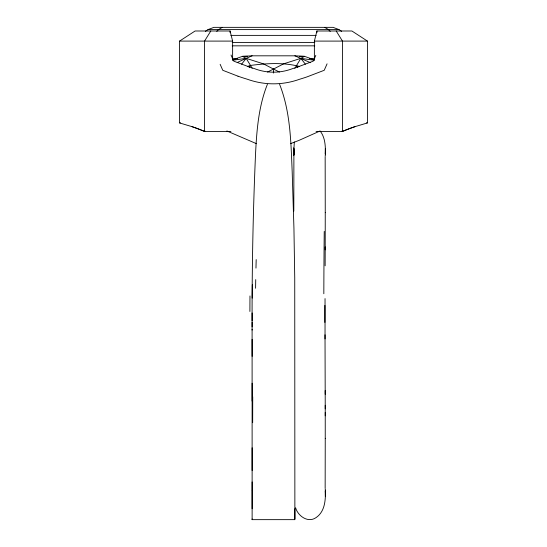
<?xml version="1.0" encoding="UTF-8"?>
<svg xmlns="http://www.w3.org/2000/svg" width="547" height="547" viewBox="0 0 547 547"><rect width="100%" height="100%" fill="white"/><g stroke="black" fill="none" stroke-linecap="round" stroke-linejoin="round"><path stroke-width="0.82" d="M252.099 326.901L252.099 322.258M279.565 84.217C290.594 112.06 290.915 142.391 292.187 171.867L293.937 228.249L294.737 277.883L294.874 519.65L252.126 519.65L252.126 518.966M252.126 508.758L252.126 447.795M252.126 401.088L252.126 383.201M252.105 312.946L252.092 330.087M273.5 73.072L273.5 69.059L283.565 63.855L300.857 58.351L304.522 56.334L313.903 59.698M293.718 152.928L294.313 141.96M293.807 211.121L293.896 154.377M294.874 518.966L294.874 508.758M325.253 212.667L325.192 249.842M325.246 438.325L325.239 412.356M325.157 489.237L325.157 488.683M325.157 488.027L325.246 438.325M252.092 320.795C251.989 265.61 253.111 210.424 255.476 155.286C256.646 131.266 258.403 106.781 267.435 84.217M325.041 298.6L325.034 338.914M325.328 489.661C325.711 499.52 325.123 511.431 316.118 517.571C308.098 523.294 297.944 516.06 295.599 507.766M325.137 265.821L325.198 246.882M252.174 298.136L252.297 284.748M325.185 154.049L325.328 148.538M314.375 58.994L314.375 41.093L316.911 30.994L351.899 30.994L367.44 41.093L367.44 122.931L354.866 126.699A313.834 226.444 90 0 0 342.456 131.43L316.077 131.437M315.817 55.363L313.246 61.148L297.308 67.11A124.572 45.859 0 0 1 292.905 68.498C280.303 73.407 266.697 73.407 254.095 68.498A124.572 45.859 0 0 1 249.692 67.11L233.76 61.148L231.019 55.008M327.072 63.835L324.221 70.289L307.079 76.86A141.393 52.047 0 0 1 299.599 79.253C282.676 85.339 264.331 85.353 247.401 79.253A144.736 53.278 0 0 1 237.993 76.183M294.833 68.389L300.857 58.351L314.628 60.307M210.793 30.994L204.544 41.093L204.544 131.437L230.923 131.437M249.165 67.596L250.505 65.421C266.717 63.336 283.743 62.269 299.647 66.508M241.617 64.197L246.143 58.351L252.126 55.815L294.874 55.815L304.522 56.334L299.421 56.334M232.625 58.994L232.625 41.093L230.089 30.994L195.101 30.994L179.56 41.093L179.56 122.931L192.134 126.699A313.834 226.444 90 0 1 204.544 131.43L204.927 131.013M216.769 31.411L218.506 29.606L222.28 27.35M205.378 31.329L207.99 29.606L213.904 27.35L333.096 27.35L339.01 29.606L341.622 31.329M267.551 72.054L273.5 69.059L279.449 72.054M237.234 62.508L246.143 58.351L263.435 63.855L273.5 69.059M320.125 130.959L299.325 140.23M298.785 140.456L291.366 143.321M233.097 59.698L242.478 56.334L252.126 55.815M291.271 143.355L290.696 143.553M247.347 66.508L250.505 65.421L252.167 68.389M232.372 60.307L246.143 58.351L250.505 65.421M179.56 122.931L180.531 122.822M207.99 29.606L339.01 29.606M230.861 35.377L316.139 35.377M179.56 41.093L232.625 41.093M314.375 41.093L367.44 41.093M232.215 42.522L314.785 42.522M232.215 45.839L314.785 45.839M247.579 56.334L242.478 56.334L246.143 58.351M232.256 58.734L237.364 58.734M309.636 58.734L314.744 58.734M366.469 122.822L367.44 122.931M256.304 143.553L255.729 143.355M237.979 76.19L222.779 70.289L220.14 64.3M255.634 143.321L226.875 130.959M294.874 55.815L310.511 62.7M324.72 27.35L328.494 29.606L330.231 31.411M342.073 131.013L342.456 131.437A313.834 226.444 -90 0 1 354.866 126.699M300.857 58.351L305.383 64.197M320.364 131.307C325.486 138.104 325.554 147.109 325.342 155.218M336.207 30.994L342.456 41.093L342.456 131.437M296.495 65.421L297.835 67.596M325.178 490.837L325.321 496.341M325.192 390.544L325.233 408.841M325.014 334.805L325.198 394.298M325.164 155.642L325.164 156.196M325.164 156.852L325.253 212.667M325.226 405.279L325.246 415.809M252.099 329.212L252.126 470.523M252.099 339.352L252.119 356.377M316.911 30.994L316.911 32.697M252.126 481.941L252.126 490.153M252.126 490.468L252.126 519.65M230.089 30.994L230.089 32.697M324.877 322.443A166.91 3.638 90 0 1 324.891 305.383M323.831 293.746A168.38 2.824 90 0 1 324.234 231.402M249.904 311.475A220.667 15.842 -89.9 0 1 249.979 295.961M252.721 396.794A185.392 1.436 89.9 0 1 252.666 422.687M255.593 288.255A226.472 22.748 -89.8 0 1 255.729 279.592M255.969 268.105A226.472 22.748 -89.8 0 1 256.187 259.586M192.134 126.699A313.834 226.444 -90 0 1 204.544 131.43M293.889 154.835L293.725 148.538L293.889 155.191L293.725 147.909L293.889 154.835"/></g></svg>
